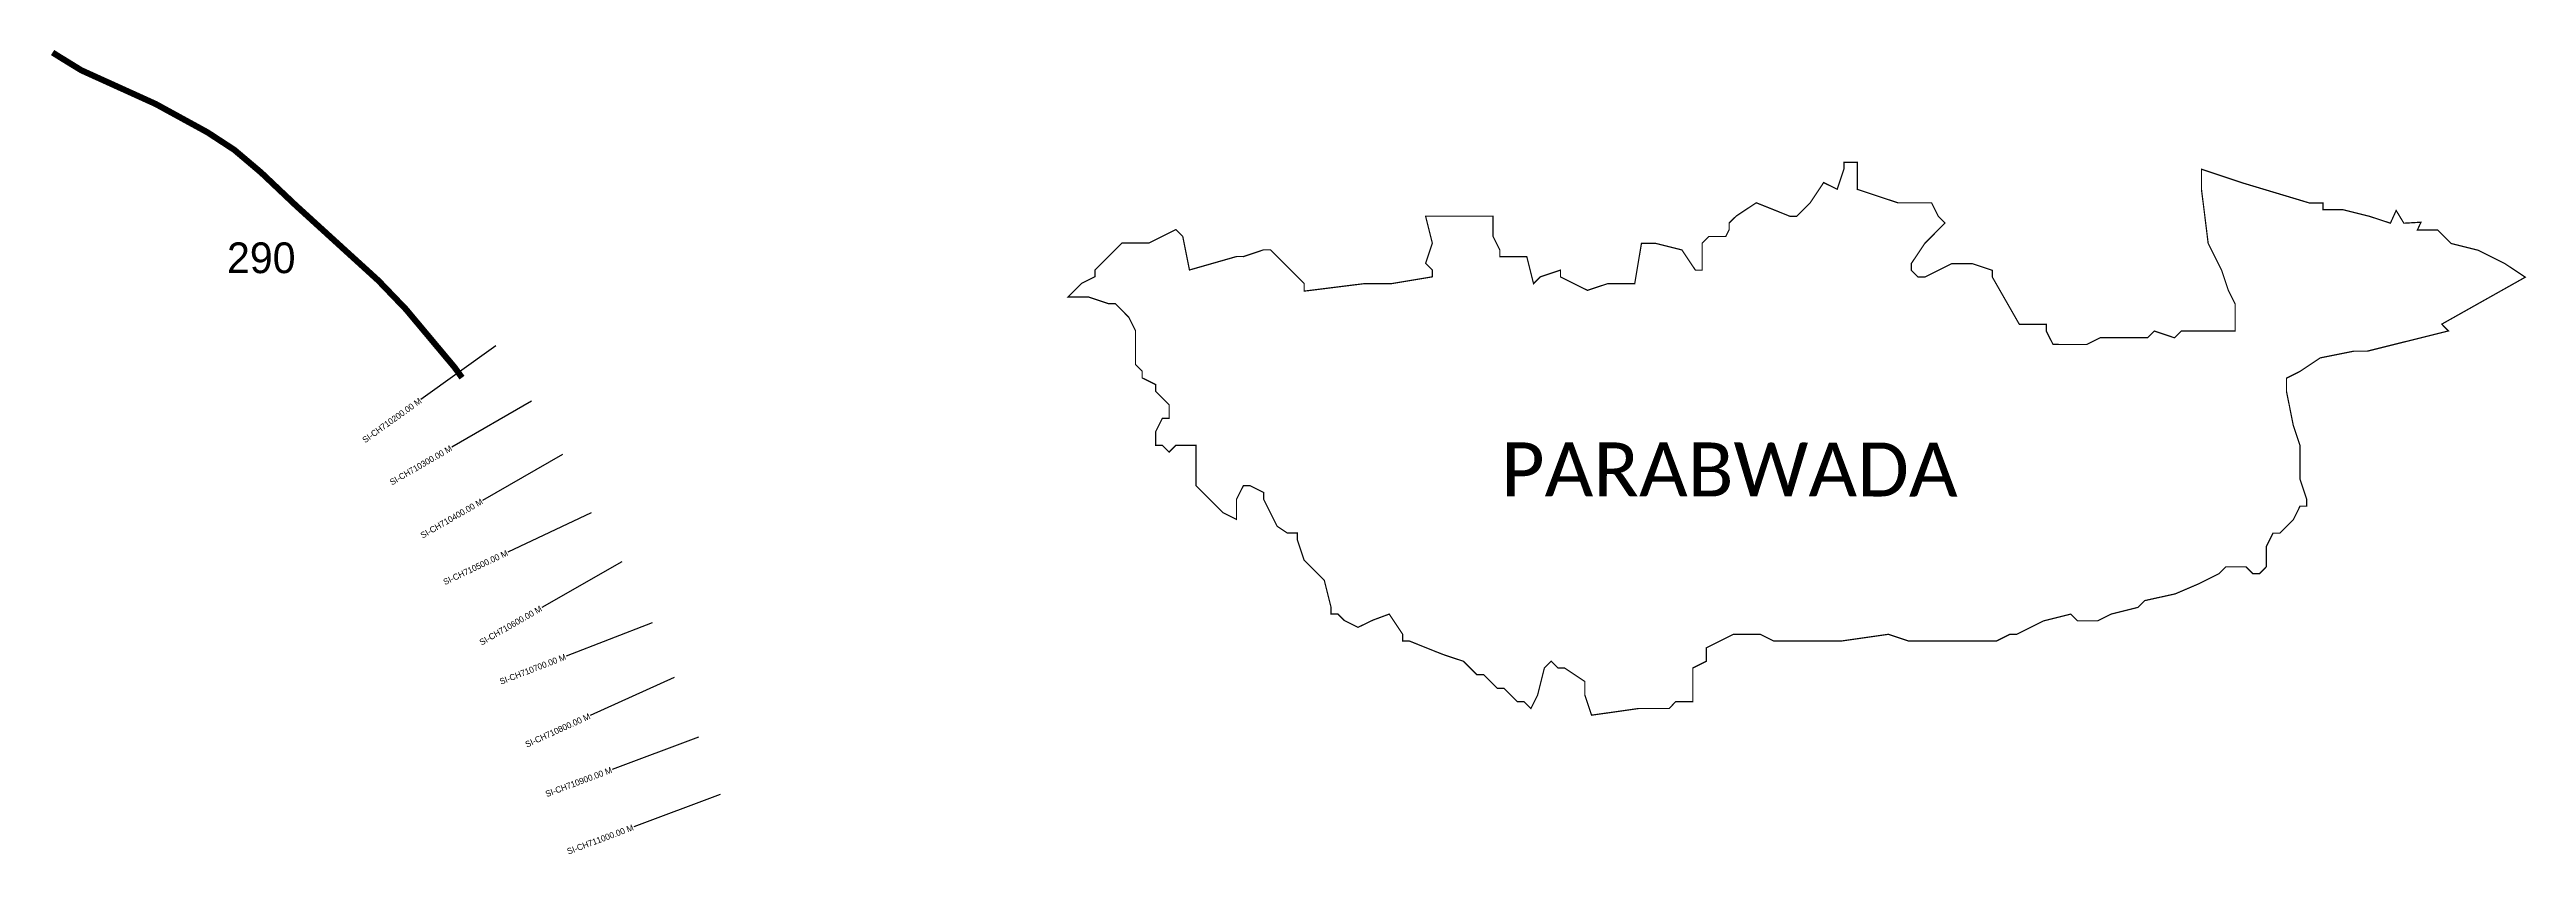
# Model space of a CAD drawing. Header units: metres. Extents: x 352210 to 356240, y 1752312 to 1753623.
import ezdxf
from ezdxf.enums import TextEntityAlignment as Align

# ---------------------------------------------------------------- set-up
doc = ezdxf.new("R2010")
doc.units = ezdxf.units.M
for name, color, linetype in [('ARTIFICIALLY PROTECTED', 4, 'Continuous'), ('CS', 134, 'Continuous'), ('CSMark', 6, 'Continuous'), ('VILLAGE NAME', 250, 'Continuous')]:
    doc.layers.add(name, color=color, linetype=linetype)

msp = doc.modelspace()

# ---------------------------------------------------------------- linework, layer by layer
at = {"color": 6, "const_width": 2}
msp.add_lwpolyline([(353910.9, 1753264.2), (353954.8, 1753308.1), (353998.7, 1753308), (354042.6, 1753330), (354053.6, 1753319), (354064.6, 1753264.1), (354141.4, 1753286.1), (354152.4, 1753286), (354185.3, 1753297), (354196.3, 1753297), (354251.2, 1753242.1), (354251.2, 1753229.7), (354350, 1753242), (354393.9, 1753242), (354459.8, 1753253), (354459.8, 1753264), (354448.8, 1753274.9), (354459.8, 1753307.9), (354448.8, 1753351.8), (354558.6, 1753351.8), (354558.6, 1753318.8), (354569.6, 1753296.9), (354569.6, 1753285.9), (354613.5, 1753285.9), (354624.4, 1753241.9), (354635.4, 1753252.9), (354668.3, 1753263.9), (354668.3, 1753252.9), (354712.2, 1753231), (354745.2, 1753241.9), (354789.1, 1753241.9), (354800.1, 1753307.7), (354822, 1753307.7), (354865.9, 1753296.8), (354887.9, 1753263.8), (354898.9, 1753263.8), (354898.9, 1753307.7), (354909.9, 1753318.7), (354937.3, 1753318.7), (354942.8, 1753329.7), (354942.8, 1753340.7), (354953.8, 1753351.6), (354986.8, 1753373.6), (355041.6, 1753351.6), (355052.6, 1753351.6), (355074.6, 1753373.5), (355096.5, 1753406.5), (355118.5, 1753395.5), (355129.5, 1753428.4), (355129.5, 1753439.4), (355151.4, 1753439.4), (355151.4, 1753395.4), (355217.3, 1753373.5), (355272.2, 1753373.5), (355283.1, 1753351.5), (355294.1, 1753340.6), (355261.2, 1753307.6), (355239.2, 1753274.7), (355239.2, 1753263.7), (355250.2, 1753252.7), (355261.2, 1753252.7), (355305.1, 1753274.6), (355338, 1753274.6), (355370.9, 1753263.6), (355370.9, 1753252.7), (355414.8, 1753175.8), (355458.7, 1753175.8), (355458.7, 1753164.8), (355469.7, 1753142.9), (355524.6, 1753142.8), (355546.5, 1753153.8), (355623.4, 1753153.8), (355634.4, 1753164.8), (355667.3, 1753153.7), (355678.3, 1753164.7), (355766.1, 1753164.7), (355766.1, 1753208.6), (355755.1, 1753230.6), (355744.2, 1753263.5), (355722.2, 1753307.4), (355715.6, 1753361.1), (355711.3, 1753395.2), (355711.3, 1753428.2), (355777.2, 1753406.2), (355873.4, 1753377.3), (355887, 1753373.2), (355908.9, 1753373.2), (355908.9, 1753362.2), (355941.8, 1753362.2), (355985.7, 1753351.2), (356018.7, 1753340.3), (356028.1, 1753361), (356040.6, 1753340.3), (356068.5, 1753341.9), (356062.6, 1753329.3), (356095.5, 1753329.2), (356117.4, 1753307.3), (356161.4, 1753296.3), (356205.3, 1753274.3), (356238.2, 1753252.4), (356102.2, 1753175.9), (356113.1, 1753164.9), (356035, 1753145.4), (355981.4, 1753132), (355959.5, 1753132), (355904.6, 1753121), (355871.6, 1753099), (355849.7, 1753088), (355849.7, 1753066.1), (355855.2, 1753038.7), (355857, 1753029.4), (355860, 1753014.5), (355860.7, 1753011.2), (355871.6, 1752978.3), (355871.6, 1752923.4), (355882.6, 1752890.4), (355882.6, 1752879.5), (355871.6, 1752879.5), (355860.7, 1752857.5), (355838.7, 1752835.6), (355827.7, 1752835.6), (355816.7, 1752813.6), (355816.7, 1752780.7), (355805.8, 1752769.7), (355794.8, 1752769.7), (355783.8, 1752780.7), (355750.9, 1752780.7), (355739.9, 1752769.7), (355707, 1752753.2), (355668.5, 1752736.7), (355619.1, 1752725.8), (355608.1, 1752714.8), (355564.3, 1752703.8), (355542.3, 1752692.8), (355509.4, 1752692.8), (355498.4, 1752703.8), (355454.5, 1752692.8), (355410.6, 1752670.9), (355399.6, 1752670.9), (355377.6, 1752659.9), (355234.9, 1752659.9), (355202, 1752670.9), (355125.1, 1752659.9), (355015.4, 1752659.9), (354993.4, 1752670.9), (354949.5, 1752670.9), (354905.5, 1752648.9), (354905.6, 1752627), (354883.6, 1752616), (354883.6, 1752561.1), (354855.6, 1752561.1), (354845.2, 1752550.1), (354795.8, 1752550.1), (354718.9, 1752539.2), (354707.9, 1752572.1), (354707.9, 1752594.1), (354675, 1752616), (354664.1, 1752616), (354653.1, 1752627), (354642.1, 1752616), (354631.7, 1752574.4), (354631.1, 1752572.1), (354620.1, 1752550.1), (354609.2, 1752561.1), (354598.2, 1752561.1), (354576.2, 1752583.1), (354565.3, 1752583.1), (354543.3, 1752605), (354532.3, 1752605), (354510.4, 1752627), (354481.1, 1752636.7), (354476.9, 1752638.2), (354465.9, 1752642.5), (354422.5, 1752659.9), (354411.6, 1752659.9), (354411.6, 1752670.9), (354389.6, 1752703.8), (354362.9, 1752693.9), (354338.8, 1752682.2), (354316.8, 1752693.2), (354305.9, 1752704.1), (354294.9, 1752704.1), (354294.9, 1752715.1), (354283.9, 1752759), (354251, 1752792), (354240, 1752824.9), (354240.1, 1752835.9), (354223.6, 1752835.9), (354207.1, 1752846.9), (354185.2, 1752890.8), (354185.2, 1752901.8), (354163.2, 1752912.8), (354152.3, 1752912.8), (354141.2, 1752890.8), (354141.2, 1752857.9), (354119.3, 1752868.9), (354075.4, 1752912.8), (354075.4, 1752978.7), (354042.5, 1752978.7), (354031.5, 1752967.7), (354020.5, 1752978.7), (354009.6, 1752978.7), (354009.6, 1753000.7), (354020.5, 1753022.6), (354031.5, 1753022.6), (354031.5, 1753044.6), (354009.6, 1753066.5), (354009.6, 1753077.5), (353987.6, 1753088.5), (353987.6, 1753099.5), (353976.7, 1753110.5), (353976.7, 1753165.4), (353965.7, 1753187.3), (353943.8, 1753209.3), (353932.8, 1753209.3), (353899.8, 1753220.3), (353866.9, 1753220.3), (353888.9, 1753242.2), (353910.9, 1753253.2), (353910.9, 1753264.2)], dxfattribs=at)
at = {"layer": 'ARTIFICIALLY PROTECTED', "const_width": 10, "flags": 128}
msp.add_lwpolyline([(352214.7, 1753618.2), (352225.7, 1753611.3), (352261.3, 1753589.4), (352382.3, 1753534.5), (352466.7, 1753488.3), (352510.3, 1753459.8), (352553.9, 1753422.9), (352609.4, 1753370.3), (352686.5, 1753300), (352744.8, 1753246.9), (352789.6, 1753200.2), (352824.1, 1753159), (352868.8, 1753105.6), (352880.9, 1753088.8)], dxfattribs=at)
at = {"layer": 'CS'}
for p, q in [((352936, 1753140.6), (352814.1, 1753053.2)), ((352994.1, 1753050.5), (352864.3, 1752975.4)), ((353044.2, 1752963.9), (352914.4, 1752888.8)), ((353091.1, 1752868.6), (352955.5, 1752804.6)), ((353140.7, 1752788.9), (353010.6, 1752714.3)), ((353190.1, 1752689.5), (353050.3, 1752635.2)), ((353226.1, 1752600.8), (353089.6, 1752538.7)), ((353265.7, 1752503.5), (353125.3, 1752450.9)), ((353300.8, 1752409.8), (353160.3, 1752357.2))]:
    msp.add_line(p, q, dxfattribs=at)

# ---------------------------------------------------------------- texts
at = {"insert": (352498.5, 1753309), "char_height": 50, "attachment_point": 1}
msp.add_mtext_dynamic_manual_height_columns('290', width=84.374, gutter_width=1, heights=[74.2], dxfattribs=at)
at = {"layer": 'CSMark'}
for s, rotation, p in [('SI-CH710200.00 M', 35.6397, (352813.3, 1753052.6)), ('SI-CH710300.00 M', 30.0571, (352863.4, 1752974.9)), ('SI-CH710400.00 M', 30.0571, (352913.5, 1752888.3)), ('SI-CH710500.00 M', 25.2821, (352954.6, 1752804.2)), ('SI-CH710600.00 M', 29.847, (353009.7, 1752713.8)), ('SI-CH710700.00 M', 21.234, (353049.3, 1752634.8)), ('SI-CH710800.00 M', 24.4634, (353088.7, 1752538.3)), ('SI-CH710900.00 M', 20.5193, (353124.3, 1752450.5)), ('SI-CH711000.00 M', 20.5193, (353159.4, 1752356.9))]:
    msp.add_text(s, height=10, rotation=rotation, dxfattribs=at).set_placement(p, align=Align.MIDDLE_RIGHT)
at = {"layer": 'VILLAGE NAME', "insert": (354571.7, 1752983.4), "char_height": 87.89, "attachment_point": 1, "rotation": 359.9793}
msp.add_mtext_dynamic_manual_height_columns('{\\fCalibri|b0|i0|c0|p34;PARABWADA}', width=867.282, gutter_width=439.5, heights=[0], dxfattribs=at)

doc.saveas('drawing.dxf')
